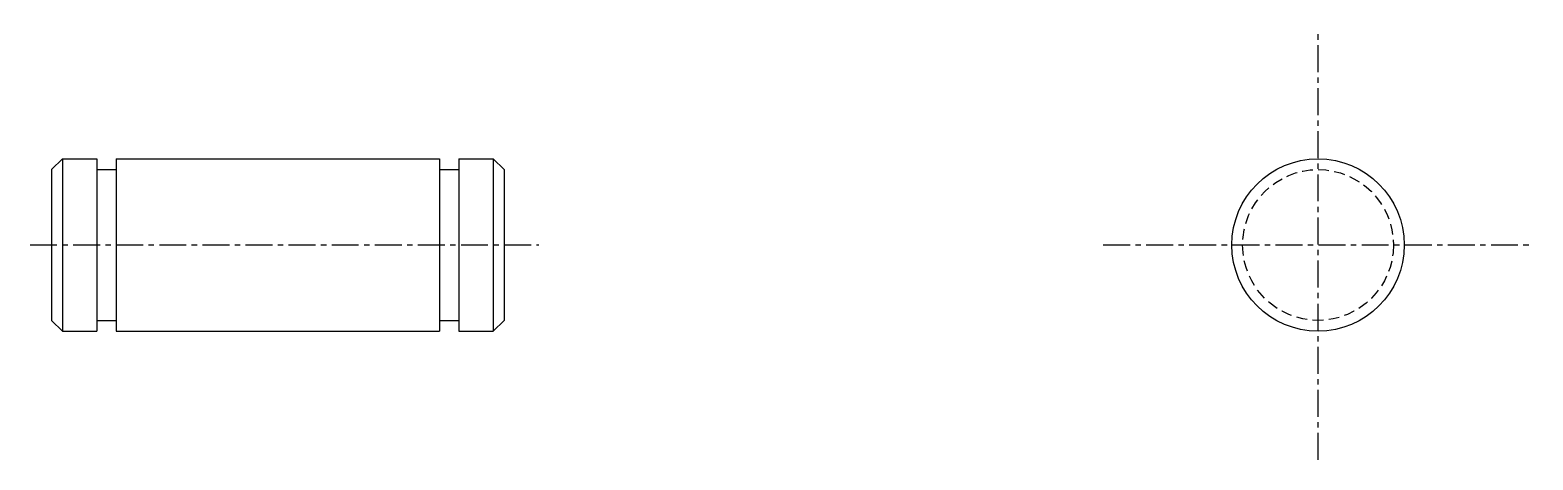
# Model space of a CAD drawing. Extents: x -34 to 100, y 14 to 215.
# Drawn here: x 30.1 to 99.8, y 195.2 to 215.1 of the extents above; entities outside this region: 2.
import ezdxf

# ---------------------------------------------------------------- set-up
doc = ezdxf.new("R2010")
doc.units = 0
doc.linetypes.add('CENTER', pattern=[2, 1.25, -0.25, 0.25, -0.25])
doc.linetypes.add('DASHED', pattern=[0.75, 0.5, -0.25])
doc.layers.get('0').update_dxf_attribs({"linetype": 'CONTINUOUS'})
doc.layers.add('CENTER', color=1, linetype='CENTER')

msp = doc.modelspace()

# ---------------------------------------------------------------- linework, layer by layer
at = {"color": 7, "linetype": 'CONTINUOUS'}
for p, q in [((31.053, 208.645), (31.553, 209.145)), ((31.053, 208.645), (31.053, 201.645)), ((31.553, 209.145), (31.553, 201.145)), ((31.553, 209.145), (33.153, 209.145)), ((33.153, 209.145), (33.153, 201.145)), ((33.153, 208.645), (34.053, 208.645)), ((34.053, 209.145), (49.053, 209.145)), ((34.053, 209.145), (34.053, 201.145)), ((37.803, 209.145), (37.803, 209.145)), ((41.553, 209.145), (41.553, 209.145)), ((49.053, 209.145), (49.053, 201.145)), ((49.053, 208.645), (49.953, 208.645)), ((49.953, 209.145), (51.553, 209.145)), ((49.953, 209.145), (49.953, 201.145)), ((51.553, 209.145), (51.553, 201.145)), ((51.553, 209.145), (52.053, 208.645)), ((52.053, 208.645), (52.053, 201.645)), ((31.553, 201.145), (31.053, 201.645)), ((33.153, 201.645), (34.053, 201.645)), ((49.053, 201.645), (49.953, 201.645)), ((51.553, 201.145), (52.053, 201.645)), ((31.553, 201.145), (33.153, 201.145)), ((34.053, 201.145), (49.053, 201.145)), ((49.953, 201.145), (51.553, 201.145))]:
    msp.add_line(p, q, dxfattribs=at)
msp.add_circle((89.826, 205.145), 4, dxfattribs=at)
at = {"color": 3, "linetype": 'DASHED'}
msp.add_circle((89.826, 205.145), 3.5, dxfattribs=at)
at = {"layer": 'CENTER', "color": 1, "linetype": 'CENTER'}
for p, q in [((89.826, 195.172), (89.826, 215.118)), ((30.053, 205.145), (53.666, 205.145)), ((79.853, 205.145), (99.799, 205.145))]:
    msp.add_line(p, q, dxfattribs=at)

# ---------------------------------------------------------------- texts
at = {"color": 7, "linetype": 'CONTINUOUS'}
for s, p in [('CDG 8-15', (-34.926, 43.709)), ('CDG08', (-34.926, 13.709))]:
    msp.add_text(s, height=8, dxfattribs=at).set_placement(p)

doc.saveas('drawing.dxf')
